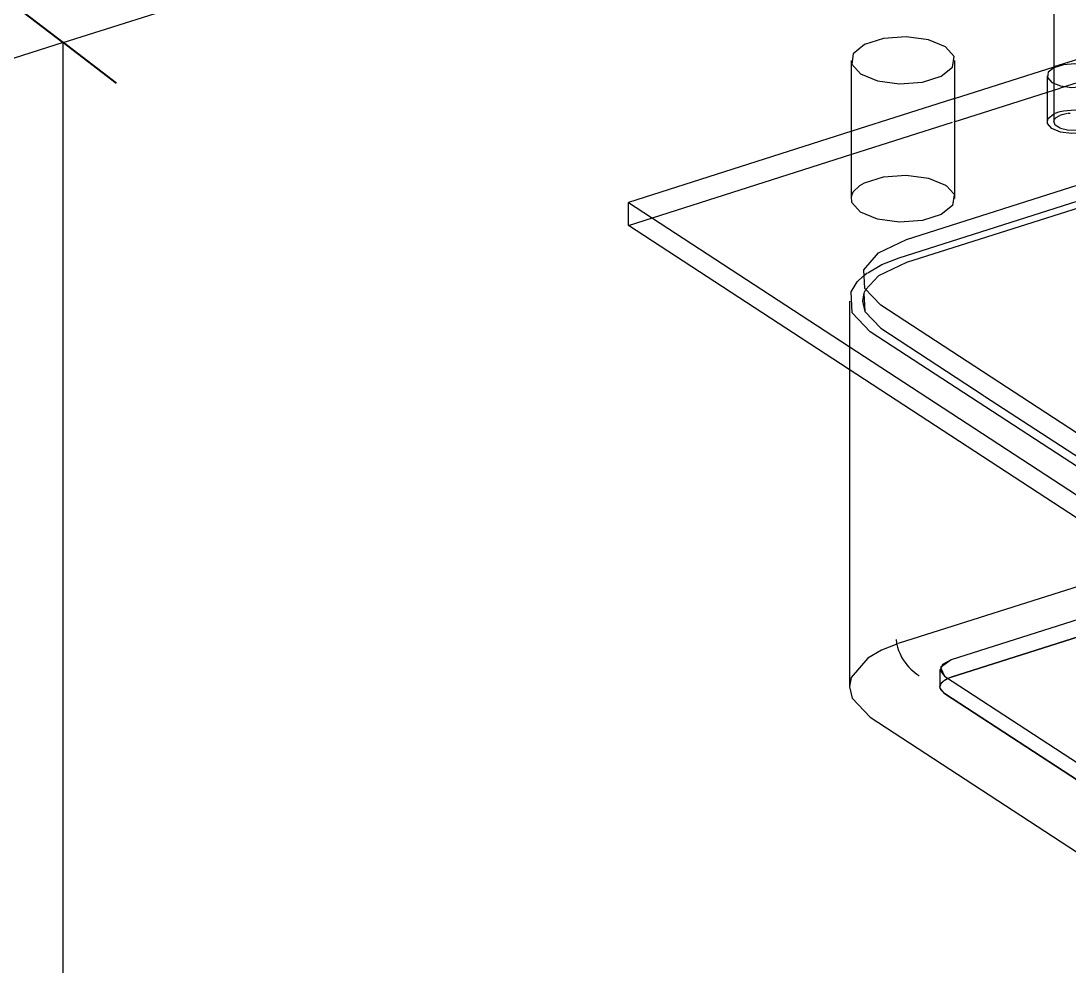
# Model space of a CAD drawing. Header units: metres. Extents: x 15 to 69.3, y -12.4 to 16.4.
# Drawn here: x 49.361 to 49.875, y -9.034 to -8.57 of the extents above; entities that cross this region are included whole.
import ezdxf

# ---------------------------------------------------------------- set-up
doc = ezdxf.new("R2010")
doc.units = ezdxf.units.M
for name, color, linetype, lineweight in [('A-ANNO-DIMS', 7, 'Continuous', 5), ('A-ANNO-DIMS-20', 7, 'Continuous', 5), ('P-SANR-FIXT', 7, 'Continuous', 5)]:
    doc.layers.add(name, color=color, linetype=linetype, lineweight=lineweight)
doc.styles.add('Century Gothic_1', font='GOTHIC.TTF', dxfattribs={"height": 0.03})
doc.dimstyles.new('Setores_1_5', dxfattribs={"dimscale": 0.3048, "dimtxt": 0.031325, "dimasz": 0.208333, "dimexe": 0.15748, "dimexo": 0.098425, "dimgap": 0.114829, "dimtad": 1, "dimrnd": 0.01, "dimzin": 0, "dimdsep": 46, "dimtxsty": 'Century Gothic_1', "dimblk1": 'OBLIQUE', "dimblk2": 'OBLIQUE', "dimsah": 1, "dimcen": 0.09, "dimazin": 0, "dimtfac": 1, "dimtdec": 4, "dimtix": 1, "dimtmove": 0, "dimatfit": 3, "dimfxl": 1, "dimtvp": 1, "dimtolj": 1, "dimtzin": 0, "dimarcsym": 2})

# ---------------------------------------------------------------- blocks, each defined once
blk = doc.blocks.new('Cuba para Pia de Cozinha - Standard-2652003-3D_DT_02')
at = {"layer": 'P-SANR-FIXT'}
for p, q in [((-6.08905, -8.45269), (-6.08905, -8.6194)), ((-6.18838, -8.58931), (-6.18838, -8.65713)), ((-6.08903, -8.59256), (-6.13791, -8.60812)), ((-6.13758, -8.65713), (-6.13758, -8.58931)), ((-6.09223, -8.5968), (-6.09223, -8.6194)), ((-6.16121, -8.67718), (-5.93226, -8.60431)), ((-5.93226, -8.61562), (-6.16121, -8.68848)), ((-5.93226, -8.61562), (-6.16121, -8.68848)), ((-6.18806, -8.62408), (-6.29764, -8.65895)), ((-6.29764, -8.65895), (-6.03724, -8.8291)), ((-6.29764, -8.67026), (-6.29764, -8.65895)), ((-6.03724, -8.8404), (-6.29764, -8.67026)), ((-6.18929, -8.70748), (-6.18929, -8.71355)), ((-6.05673, -8.78592), (-6.1738, -8.70943)), ((-6.18929, -8.74105), (-6.18929, -8.89662)), ((-6.179, -8.91154), (-6.06194, -8.98802))]:
    blk.add_line(p, q, dxfattribs=at)
at = {"layer": 'P-SANR-FIXT', "color": 8, "true_color": 0x808080}
for p, q in [((-6.07002, -8.58651), (-6.08892, -8.59253)), ((-6.13863, -8.60835), (-6.18806, -8.62408)), ((-6.13827, -8.60824), (-6.13855, -8.60832)), ((-6.13791, -8.60812), (-6.13817, -8.6082)), ((-6.13791, -8.61942), (-6.09206, -8.60483)), ((-6.16485, -8.68611), (-5.93589, -8.61324)), ((-6.29764, -8.67026), (-6.18806, -8.63538)), ((-6.17336, -8.68943), (-6.16485, -8.68611)), ((-6.18029, -8.69344), (-6.17336, -8.68943)), ((-6.18537, -8.698), (-6.18254, -8.69519)), ((-6.18238, -8.69506), (-6.18049, -8.69359)), ((-6.18143, -8.7019), (-6.18215, -8.70342)), ((-6.18929, -8.71355), (-6.18929, -8.74105)), ((-6.06194, -8.79888), (-6.179, -8.72239)), ((-6.1738, -8.72074), (-6.12309, -8.75387)), ((-6.1738, -8.72074), (-6.12309, -8.75387)), ((-6.12295, -8.75396), (-6.05673, -8.79723)), ((-6.12295, -8.75396), (-6.05673, -8.79723)), ((-5.91045, -8.81053), (-6.13941, -8.8834)), ((-5.91045, -8.81053), (-6.13941, -8.8834)), ((-6.16598, -8.87563), (-6.17349, -8.87865)), ((-6.14484, -8.88814), (-6.14484, -8.89509)), ((-6.14255, -8.89146), (-6.02549, -8.96795)), ((-6.14255, -8.89146), (-6.02549, -8.96795)), ((-6.14475, -8.89731), (-6.14454, -8.89787)), ((-6.14255, -8.89994), (-6.14474, -8.89736)), ((-6.14454, -8.89787), (-6.14255, -8.89994)), ((-6.14255, -8.89994), (-6.02549, -8.97642)), ((-6.02549, -8.97642), (-6.14255, -8.89994))]:
    blk.add_line(p, q, dxfattribs=at)
at = {"layer": 'P-SANR-FIXT', "color": 254, "true_color": 0xdfdfdf}
for p, q in [((-6.08576, -8.60282), (-6.07123, -8.5982)), ((-6.08897, -8.60385), (-6.08597, -8.60289)), ((-6.14483, -8.89655), (-6.14435, -8.89506)), ((-6.14464, -8.89561), (-6.14483, -8.89638)), ((-6.14435, -8.89503), (-6.14464, -8.89561)), ((-6.14284, -8.8935), (-6.14431, -8.89496)), ((-6.14431, -8.89499), (-6.14415, -8.89475)), ((-6.14335, -8.8939), (-6.14285, -8.89351)), ((-6.14281, -8.89349), (-6.14112, -8.89254)), ((-6.14103, -8.89249), (-6.14261, -8.89334))]:
    blk.add_line(p, q, dxfattribs=at)
at = {"layer": 'P-SANR-FIXT', "color": 9, "true_color": 0xbfbfbf}
for p, q in [((-6.09206, -8.60483), (-6.08903, -8.60387)), ((-6.08838, -8.61525), (-6.08607, -8.61445)), ((-6.18806, -8.63538), (-6.13863, -8.61965)), ((-6.08903, -8.61913), (-6.08857, -8.61805)), ((-6.08893, -8.61551), (-6.08855, -8.61533)), ((-6.08852, -8.61798), (-6.08783, -8.61727)), ((-6.08783, -8.61727), (-6.08611, -8.61627)), ((-6.08592, -8.61619), (-6.08498, -8.61584)), ((-6.08498, -8.61584), (-6.08227, -8.61524)), ((-6.08205, -8.61522), (-6.08105, -8.61512)), ((-6.14216, -8.6505), (-6.14177, -8.65077)), ((-6.18827, -8.65613), (-6.18734, -8.65383)), ((-6.18734, -8.65383), (-6.18429, -8.65084)), ((-6.14167, -8.65084), (-6.13809, -8.65484)), ((-6.13808, -8.65486), (-6.13791, -8.65528)), ((-6.18215, -8.70342), (-6.18291, -8.70724)), ((-6.04317, -8.83653), (-6.16485, -8.87525)), ((-6.02777, -8.85634), (-6.13941, -8.89187)), ((-6.13941, -8.89187), (-6.02777, -8.85634)), ((-6.16569, -8.87553), (-6.16598, -8.87563)), ((-6.16485, -8.87525), (-6.16539, -8.87543)), ((-6.14112, -8.89254), (-6.13941, -8.89187)), ((-6.13941, -8.89187), (-6.14103, -8.89249)), ((-6.14484, -8.89509), (-6.14484, -8.89662)), ((-6.14483, -8.89638), (-6.14484, -8.89662)), ((-6.1448, -8.89708), (-6.14483, -8.89663)), ((-6.14474, -8.89736), (-6.14479, -8.89712))]:
    blk.add_line(p, q, dxfattribs=at)
at = {"layer": 'P-SANR-FIXT', "color": 7, "true_color": 0xefefef}
for p, q in [((-6.14415, -8.89475), (-6.14382, -8.89435)), ((-6.14363, -8.89415), (-6.14335, -8.8939))]:
    blk.add_line(p, q, dxfattribs=at)
at = {"layer": 'P-SANR-FIXT'}
for points in [[(-6.14216, -8.58268, 0), (-6.15053, -8.57922, 0), (-6.16136, -8.57775, 0), (-6.17252, -8.57858, 0), (-6.18179, -8.58153, 0), (-6.18734, -8.58602, 0), (-6.18806, -8.59116, 0), (-6.18381, -8.59594, 0)], [(-6.18381, -8.59594, 0), (-6.17544, -8.5994, 0), (-6.16461, -8.60087, 0), (-6.15345, -8.60005, 0), (-6.14418, -8.5971, 0), (-6.13863, -8.5926, 0), (-6.13791, -8.58746, 0), (-6.14216, -8.58268, 0)], [(-6.08907, -8.59297, 0), (-6.0917, -8.59515, 0), (-6.09206, -8.59772, 0), (-6.08994, -8.60011, 0)], [(-6.08994, -8.60011, 0), (-6.08576, -8.60184, 0), (-6.08034, -8.60258, 0), (-6.07476, -8.60217, 0), (-6.07012, -8.60069, 0), (-6.06735, -8.59844, 0), (-6.06699, -8.59587, 0), (-6.06911, -8.59348, 0)], [(-6.08994, -8.62272, 0), (-6.09206, -8.62033, 0), (-6.09217, -8.6189, 0)], [(-6.06699, -8.61848, 0), (-6.06735, -8.62105, 0), (-6.07012, -8.6233, 0), (-6.07476, -8.62477, 0), (-6.08034, -8.62518, 0), (-6.08576, -8.62445, 0), (-6.08994, -8.62272, 0)], [(-6.1738, -8.70943, 0), (-6.18175, -8.70116, 0), (-6.18215, -8.69212, 0), (-6.17494, -8.6837, 0), (-6.16121, -8.67718, 0)], [(-6.16121, -8.68848, 0), (-6.17494, -8.695, 0), (-6.18143, -8.7019, 0)], [(-6.16121, -8.68848, 0), (-6.17494, -8.695, 0), (-6.18143, -8.7019, 0)], [(-6.18926, -8.89661, 0), (-6.18795, -8.90222, 0), (-6.179, -8.91154, 0)]]:
    blk.add_polyline3d(points, dxfattribs=at)
at = {"layer": 'P-SANR-FIXT', "color": 8, "true_color": 0x808080}
for points in [[(-6.07107, -8.59248, 0), (-6.0733, -8.59175, 0), (-6.07872, -8.59102, 0), (-6.08429, -8.59143, 0), (-6.08893, -8.5929, 0)], [(-6.09217, -8.6189, 0), (-6.0917, -8.61776, 0), (-6.08905, -8.61557, 0)], [(-6.08593, -8.62262, 0), (-6.08835, -8.62103, 0), (-6.08903, -8.61913, 0)], [(-6.07407, -8.62296, 0), (-6.078, -8.62369, 0), (-6.08223, -8.62357, 0), (-6.08578, -8.62268, 0)], [(-6.13791, -8.65528, 0), (-6.13863, -8.66042, 0), (-6.14418, -8.66491, 0), (-6.15345, -8.66786, 0), (-6.16461, -8.66869, 0), (-6.17544, -8.66722, 0), (-6.18381, -8.66376, 0)], [(-6.18381, -8.66376, 0), (-6.18806, -8.65898, 0), (-6.18827, -8.65613, 0)], [(-6.179, -8.72239, 0), (-6.18795, -8.71308, 0), (-6.18841, -8.70291, 0), (-6.18537, -8.698, 0)], [(-6.18143, -8.7019, 0), (-6.18215, -8.70342, 0), (-6.18175, -8.71246, 0), (-6.1738, -8.72074, 0)], [(-6.18291, -8.70747, 0), (-6.18175, -8.71246, 0), (-6.1738, -8.72074, 0)], [(-6.16637, -8.87337, 0), (-6.1661, -8.87527, 0), (-6.16568, -8.87711, 0)], [(-6.17349, -8.87865, 0), (-6.18029, -8.88259, 0), (-6.18841, -8.89206, 0), (-6.18926, -8.89653, 0)], [(-6.16568, -8.87711, 0), (-6.16512, -8.87886, 0), (-6.16444, -8.88051, 0), (-6.16368, -8.88203, 0), (-6.16284, -8.88344, 0), (-6.16195, -8.88473, 0), (-6.16103, -8.88591, 0), (-6.16007, -8.88698, 0), (-6.15911, -8.88796, 0), (-6.15813, -8.88884, 0), (-6.15716, -8.88965, 0)], [(-6.13941, -8.8834, 0), (-6.14364, -8.88569, 0), (-6.14479, -8.88864, 0), (-6.14255, -8.89146, 0)], [(-6.13941, -8.8834, 0), (-6.14464, -8.88713, 0), (-6.14255, -8.89146, 0)], [(-6.15716, -8.88965, 0), (-6.15618, -8.89039, 0), (-6.15521, -8.89106, 0), (-6.1551, -8.89113, 0)]]:
    blk.add_polyline3d(points, dxfattribs=at)
at = {"layer": 'P-SANR-FIXT', "color": 9, "true_color": 0xbfbfbf}
for points in [[(-6.08588, -8.61439, 0), (-6.08429, -8.61404, 0), (-6.07872, -8.61362, 0), (-6.07775, -8.61367, 0)], [(-6.18412, -8.65072, 0), (-6.18179, -8.64934, 0), (-6.17252, -8.64639, 0), (-6.16136, -8.64557, 0), (-6.15053, -8.64703, 0), (-6.14216, -8.6505, 0)]]:
    blk.add_polyline3d(points, dxfattribs=at)
blk = doc.blocks.new('DIMBLOCK58-3D_DT_02')
at = {"layer": 'A-ANNO-DIMS-20'}
for p, q in [((49.38138, -8.58051), (49.51548, -8.53783)), ((49.38138, -8.58051), (49.34202, -8.59303)), ((49.38138, -9.55948), (49.38138, -8.58051)), ((49.38138, -9.55948), (49.42075, -9.54695)), ((49.38138, -9.55948), (49.36916, -9.56337))]:
    blk.add_line(p, q, dxfattribs=at)
at = {"layer": 'A-ANNO-DIMS-20', "lineweight": 25}
for p, q in [((49.38138, -8.58051), (49.35535, -8.56053)), ((49.38138, -8.58051), (49.40742, -8.60048)), ((49.38138, -9.55948), (49.35535, -9.53951)), ((49.38138, -9.55948), (49.40742, -9.57945))]:
    blk.add_line(p, q, dxfattribs=at)
at = {"layer": 'A-ANNO-DIMS-20', "color": 0, "insert": (49.31423, -9.14526), "char_height": 0.03, "width": 0.1587136, "attachment_point": 1, "rotation": 90, "line_spacing_factor": 0.984502, "style": 'Century Gothic_1'}
blk.add_mtext('1,10 m', dxfattribs=at)
blk = doc.blocks.new('_Oblique')
at = {"color": 0, "linetype": 'ByBlock', "lineweight": -2}
blk.add_line((-0.5, -0.5), (0.5, 0.5), dxfattribs=at)
blk = doc.blocks.new('DIMBLOCK59-3D_DT_02')
at = {"layer": 'A-ANNO-DIMS-20'}
for p, q in [((49.25756, -8.35292), (49.47695, -8.2831)), ((49.25756, -8.35292), (49.2182, -8.36545)), ((49.25756, -9.59889), (49.25756, -8.35292)), ((49.25756, -9.59889), (49.29692, -9.58636)), ((49.25756, -9.59889), (49.24534, -9.60278))]:
    blk.add_line(p, q, dxfattribs=at)
at = {"layer": 'A-ANNO-DIMS-20', "lineweight": 25}
for p, q in [((49.25756, -8.35292), (49.23152, -8.33295)), ((49.25756, -8.35292), (49.2836, -8.37289)), ((49.25756, -9.59889), (49.23152, -9.57892)), ((49.25756, -9.59889), (49.2836, -9.61886))]:
    blk.add_line(p, q, dxfattribs=at)
at = {"layer": 'A-ANNO-DIMS-20', "color": 0, "insert": (49.19041, -9.05117), "char_height": 0.03, "width": 0.1587136, "attachment_point": 1, "rotation": 90, "line_spacing_factor": 0.984502, "style": 'Century Gothic_1'}
blk.add_mtext('1,40 m', dxfattribs=at)
blk = doc.blocks.new('DIMBLOCK60-3D_DT_02')
at = {"layer": 'A-ANNO-DIMS-20'}
for p, q in [((49.11301, -8.04293), (49.46166, -7.93197)), ((49.11301, -8.04293), (49.07364, -8.05546)), ((49.11301, -9.64489), (49.11301, -8.04293)), ((49.11301, -9.64489), (49.15237, -9.63236)), ((49.11301, -9.64489), (49.10079, -9.64878))]:
    blk.add_line(p, q, dxfattribs=at)
at = {"layer": 'A-ANNO-DIMS-20', "lineweight": 25}
for p, q in [((49.11301, -8.04293), (49.08697, -8.02296)), ((49.11301, -8.04293), (49.13904, -8.06291)), ((49.11301, -9.64489), (49.08697, -9.62492)), ((49.11301, -9.64489), (49.13904, -9.66486))]:
    blk.add_line(p, q, dxfattribs=at)
at = {"layer": 'A-ANNO-DIMS-20', "color": 0, "insert": (49.04585, -8.91918), "char_height": 0.03, "width": 0.1587136, "attachment_point": 1, "rotation": 90, "line_spacing_factor": 0.984502, "style": 'Century Gothic_1'}
blk.add_mtext('1,80 m', dxfattribs=at)

msp = doc.modelspace()

# ---------------------------------------------------------------- block references
at = {"layer": 'P-SANR-FIXT', "color": 9, "true_color": 0xbfbfbf}
msp.add_blockref('Cuba para Pia de Cozinha - Standard-2652003-3D_DT_02', (55.9563, 0), dxfattribs=at)

# ---------------------------------------------------------------- dimensions: what is measured, and where the dimension line sits
at = {"layer": 'A-ANNO-DIMS'}
for base, p1, p2, override, picture, middle in [((49.11301, -7.92414), (49.07618, -9.65661), (49.48626, -7.92414), {"dimpost": '<>', "dimfxl": 1.780337}, 'DIMBLOCK60-3D_DT_02', (49.06225, -8.79038)), ((49.25756, -8.27527), (49.22074, -9.6106), (49.50155, -8.27527), {"dimpost": '<>', "dimfxl": 1.364542}, 'DIMBLOCK59-3D_DT_02', (49.20681, -8.94294)), ((49.38138, -8.53), (49.34456, -9.5712), (49.54008, -8.53), {"dimpost": '<>', "dimfxl": 1.059398}, 'DIMBLOCK58-3D_DT_02', (49.33063, -9.0506))]:
    dim = msp.add_linear_dim(base=base, p1=p1, p2=p2, angle=90, dimstyle='Setores_1_5', override=override, dxfattribs=at)
    dim.commit()
    dim.dimension.update_dxf_attribs({"geometry": picture, "text_midpoint": middle})

doc.saveas('drawing.dxf')
